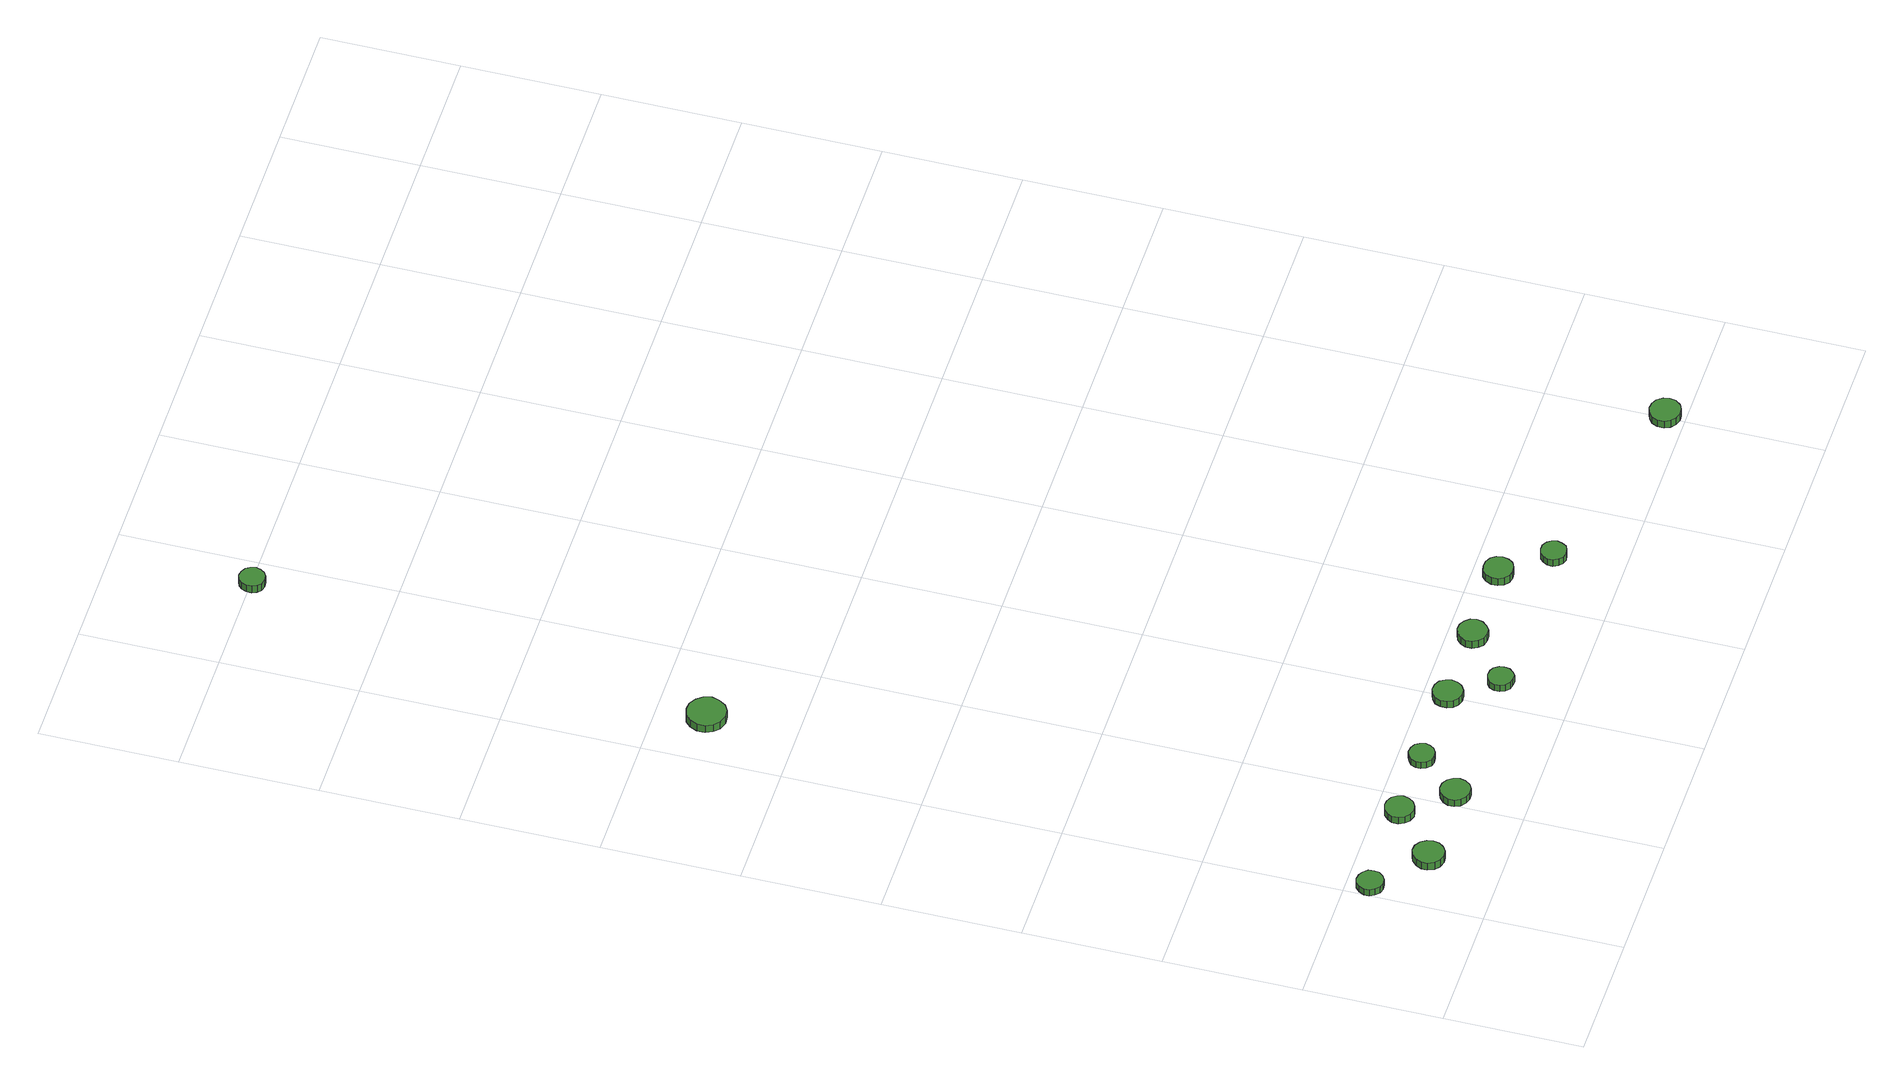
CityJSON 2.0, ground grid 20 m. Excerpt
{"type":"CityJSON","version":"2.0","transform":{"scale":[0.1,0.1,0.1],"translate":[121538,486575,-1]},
"CityObjects":{
"tree1":{"type":"SolitaryVegetationObject","attributes":{"function":"something"},"geometry":[{"type":"MultiSurface","lod":"1","boundaries":[[[0,1,2,3,4,5,6,7,8,9,10,11,12,13,14]],[[15,16,17,18,19,20,21,22,23,24,25,26,27,28,29]],[[0,29,28,1]],[[1,28,27,2]],[[2,27,26,3]],[[3,26,25,4]],[[4,25,24,5]],[[5,24,23,6]],[[6,23,22,7]],[[7,22,21,8]],[[8,21,20,9]],[[9,20,19,10]],[[10,19,18,11]],[[11,18,17,12]],[[12,17,16,13]],[[13,16,15,14]],[[14,15,29,0]]]}]},
"tree2":{"type":"SolitaryVegetationObject","attributes":{"function":"something"},"geometry":[{"type":"MultiSurface","lod":"1","boundaries":[[[30,31,32,33,34,35,36,37,38,39,40,41,42,43,44]],[[45,46,47,48,49,50,51,52,53,54,55,56,57,58,59]],[[30,59,58,31]],[[31,58,57,32]],[[32,57,56,33]],[[33,56,55,34]],[[34,55,54,35]],[[35,54,53,36]],[[36,53,52,37]],[[37,52,51,38]],[[38,51,50,39]],[[39,50,49,40]],[[40,49,48,41]],[[41,48,47,42]],[[42,47,46,43]],[[43,46,45,44]],[[44,45,59,30]]]}]},
"tree3":{"type":"SolitaryVegetationObject","attributes":{"function":"something"},"geometry":[{"type":"MultiSurface","lod":"1","boundaries":[[[60,61,62,63,64,65,66,67,68,69,70,71,72,73,74]],[[75,76,77,78,79,80,81,82,83,84,85,86,87,88,89]],[[60,89,88,61]],[[61,88,87,62]],[[62,87,86,63]],[[63,86,85,64]],[[64,85,84,65]],[[65,84,83,66]],[[66,83,82,67]],[[67,82,81,68]],[[68,81,80,69]],[[69,80,79,70]],[[70,79,78,71]],[[71,78,77,72]],[[72,77,76,73]],[[73,76,75,74]],[[74,75,89,60]]]}]},
"tree4":{"type":"SolitaryVegetationObject","attributes":{"function":"something"},"geometry":[{"type":"MultiSurface","lod":"1","boundaries":[[[90,91,92,93,94,95,96,97,98,99,100,101,102,103,104]],[[105,106,107,108,109,110,111,112,113,114,115,116,117,118,119]],[[90,119,118,91]],[[91,118,117,92]],[[92,117,116,93]],[[93,116,115,94]],[[94,115,114,95]],[[95,114,113,96]],[[96,113,112,97]],[[97,112,111,98]],[[98,111,110,99]],[[99,110,109,100]],[[100,109,108,101]],[[101,108,107,102]],[[102,107,106,103]],[[103,106,105,104]],[[104,105,119,90]]]}]},
"tree5":{"type":"SolitaryVegetationObject","attributes":{"function":"something"},"geometry":[{"type":"MultiSurface","lod":"1","boundaries":[[[120,121,122,123,124,125,126,127,128,129,130,131,132,133,134]],[[135,136,137,138,139,140,141,142,143,144,145,146,147,148,149]],[[120,149,148,121]],[[121,148,147,122]],[[122,147,146,123]],[[123,146,145,124]],[[124,145,144,125]],[[125,144,143,126]],[[126,143,142,127]],[[127,142,141,128]],[[128,141,140,129]],[[129,140,139,130]],[[130,139,138,131]],[[131,138,137,132]],[[132,137,136,133]],[[133,136,135,134]],[[134,135,149,120]]]}]},
"tree6":{"type":"SolitaryVegetationObject","attributes":{"function":"something"},"geometry":[{"type":"MultiSurface","lod":"1","boundaries":[[[150,151,152,153,154,155,156,157,158,159,160,161,162,163,164]],[[165,166,167,168,169,170,171,172,173,174,175,176,177,178,179]],[[150,179,178,151]],[[151,178,177,152]],[[152,177,176,153]],[[153,176,175,154]],[[154,175,174,155]],[[155,174,173,156]],[[156,173,172,157]],[[157,172,171,158]],[[158,171,170,159]],[[159,170,169,160]],[[160,169,168,161]],[[161,168,167,162]],[[162,167,166,163]],[[163,166,165,164]],[[164,165,179,150]]]}]},
"tree7":{"type":"SolitaryVegetationObject","attributes":{"function":"something"},"geometry":[{"type":"MultiSurface","lod":"1","boundaries":[[[180,181,182,183,184,185,186,187,188,189,190,191,192,193,194]],[[195,196,197,198,199,200,201,202,203,204,205,206,207,208,209]],[[180,209,208,181]],[[181,208,207,182]],[[182,207,206,183]],[[183,206,205,184]],[[184,205,204,185]],[[185,204,203,186]],[[186,203,202,187]],[[187,202,201,188]],[[188,201,200,189]],[[189,200,199,190]],[[190,199,198,191]],[[191,198,197,192]],[[192,197,196,193]],[[193,196,195,194]],[[194,195,209,180]]]}]},
"tree8":{"type":"SolitaryVegetationObject","attributes":{"function":"something"},"geometry":[{"type":"MultiSurface","lod":"1","boundaries":[[[210,211,212,213,214,215,216,217,218,219,220,221,222,223,224]],[[225,226,227,228,229,230,231,232,233,234,235,236,237,238,239]],[[210,239,238,211]],[[211,238,237,212]],[[212,237,236,213]],[[213,236,235,214]],[[214,235,234,215]],[[215,234,233,216]],[[216,233,232,217]],[[217,232,231,218]],[[218,231,230,219]],[[219,230,229,220]],[[220,229,228,221]],[[221,228,227,222]],[[222,227,226,223]],[[223,226,225,224]],[[224,225,239,210]]]}]},
"tree9":{"type":"SolitaryVegetationObject","attributes":{"function":"something"},"geometry":[{"type":"MultiSurface","lod":"1","boundaries":[[[240,241,242,243,244,245,246,247,248,249,250,251,252,253,254]],[[255,256,257,258,259,260,261,262,263,264,265,266,267,268,269]],[[240,269,268,241]],[[241,268,267,242]],[[242,267,266,243]],[[243,266,265,244]],[[244,265,264,245]],[[245,264,263,246]],[[246,263,262,247]],[[247,262,261,248]],[[248,261,260,249]],[[249,260,259,250]],[[250,259,258,251]],[[251,258,257,252]],[[252,257,256,253]],[[253,256,255,254]],[[254,255,269,240]]]}]},
"tree10":{"type":"SolitaryVegetationObject","attributes":{"function":"something"},"geometry":[{"type":"MultiSurface","lod":"1","boundaries":[[[270,271,272,273,274,275,276,277,278,279,280,281,282,283,284]],[[285,286,287,288,289,290,291,292,293,294,295,296,297,298,299]],[[270,299,298,271]],[[271,298,297,272]],[[272,297,296,273]],[[273,296,295,274]],[[274,295,294,275]],[[275,294,293,276]],[[276,293,292,277]],[[277,292,291,278]],[[278,291,290,279]],[[279,290,289,280]],[[280,289,288,281]],[[281,288,287,282]],[[282,287,286,283]],[[283,286,285,284]],[[284,285,299,270]]]}]},
"tree11":{"type":"SolitaryVegetationObject","attributes":{"function":"something"},"geometry":[{"type":"MultiSurface","lod":"1","boundaries":[[[300,301,302,303,304,305,306,307,308,309,310,311,312,313,314]],[[315,316,317,318,319,320,321,322,323,324,325,326,327,328,329]],[[300,329,328,301]],[[301,328,327,302]],[[302,327,326,303]],[[303,326,325,304]],[[304,325,324,305]],[[305,324,323,306]],[[306,323,322,307]],[[307,322,321,308]],[[308,321,320,309]],[[309,320,319,310]],[[310,319,318,311]],[[311,318,317,312]],[[312,317,316,313]],[[313,316,315,314]],[[314,315,329,300]]]}]},
"tree12":{"type":"SolitaryVegetationObject","attributes":{"function":"something"},"geometry":[{"type":"MultiSurface","lod":"1","boundaries":[[[330,331,332,333,334,335,336,337,338,339,340,341,342,343,344]],[[345,346,347,348,349,350,351,352,353,354,355,356,357,358,359]],[[330,359,358,331]],[[331,358,357,332]],[[332,357,356,333]],[[333,356,355,334]],[[334,355,354,335]],[[335,354,353,336]],[[336,353,352,337]],[[337,352,351,338]],[[338,351,350,339]],[[339,350,349,340]],[[340,349,348,341]],[[341,348,347,342]],[[342,347,346,343]],[[343,346,345,344]],[[344,345,359,330]]]}]},
"tree13":{"type":"SolitaryVegetationObject","attributes":{"function":"something"},"geometry":[{"type":"MultiSurface","lod":"1","boundaries":[[[360,361,362,363,364,365,366,367,368,369,370,371,372,373,374]],[[375,376,377,378,379,380,381,382,383,384,385,386,387,388,389]],[[360,389,388,361]],[[361,388,387,362]],[[362,387,386,363]],[[363,386,385,364]],[[364,385,384,365]],[[365,384,383,366]],[[366,383,382,367]],[[367,382,381,368]],[[368,381,380,369]],[[369,380,379,370]],[[370,379,378,371]],[[371,378,377,372]],[[372,377,376,373]],[[373,376,375,374]],[[374,375,389,360]]]}]}
},
"vertices":[
[39,167,19],[38,175,19],[33,181,19],[26,185,19],[18,186,19],[11,184,19],[5,178,19],[1,171,19],[1,163,19],[5,156,19],[11,150,19],[18,148,19],[26,149,19],[33,153,19],[38,159,19],[38,159,8],[33,153,8],[26,149,8],[18,148,8],[11,150,8],[5,156,8],[1,163,8],[1,171,8],[5,178,8],[11,184,8],[18,186,8],[26,185,8],[33,181,8],[38,175,8],[39,167,8],
[114,104,22],[112,113,22],[107,121,22],[99,126,22],[90,127,22],[81,124,22],[74,117,22],[70,109,22],[70,100,22],[74,91,22],[81,85,22],[90,82,22],[99,83,22],[107,88,22],[112,95,22],[112,95,9],[107,88,9],[99,83,9],[90,82,9],[81,85,9],[74,91,9],[70,100,9],[70,109,9],[74,117,9],[81,124,9],[90,127,9],[99,126,9],[107,121,9],[112,113,9],[114,104,9],
[187,167,21],[185,176,21],[180,183,21],[172,187,21],[164,188,21],[155,185,21],[149,179,21],[145,172,21],[145,163,21],[149,155,21],[155,149,21],[164,146,21],[172,147,21],[180,152,21],[185,159,21],[185,159,9],[180,152,9],[172,147,9],[164,146,9],[155,149,9],[149,155,9],[145,163,9],[145,172,9],[149,179,9],[155,185,9],[164,188,9],[172,187,9],[180,183,9],[185,176,9],[187,167,9],
[239,102,23],[237,111,23],[232,118,23],[224,123,23],[215,124,23],[207,121,23],[200,115,23],[196,107,23],[196,98,23],[200,90,23],[207,84,23],[215,81,23],[224,82,23],[232,86,23],[237,94,23],[237,94,11],[232,86,11],[224,82,11],[215,81,11],[207,84,11],[200,90,11],[196,98,11],[196,107,11],[200,115,11],[207,121,11],[215,124,11],[224,123,11],[232,118,11],[237,111,11],[239,102,11],
[293,166,21],[291,174,21],[287,180,21],[280,184,21],[272,185,21],[265,182,21],[259,177,21],[256,170,21],[256,163,21],[259,156,21],[265,150,21],[272,148,21],[280,149,21],[287,153,21],[291,159,21],[291,159,9],[287,153,9],[280,149,9],[272,148,9],[265,150,9],[259,156,9],[256,163,9],[256,170,9],[259,177,9],[265,182,9],[272,185,9],[280,184,9],[287,180,9],[291,174,9],[293,166,9],
[109,1129,22],[106,1141,22],[99,1150,22],[89,1156,22],[78,1157,22],[66,1154,22],[58,1146,22],[53,1135,22],[53,1123,22],[58,1113,22],[66,1105,22],[78,1101,22],[89,1102,22],[99,1108,22],[106,1118,22],[106,1118,9],[99,1108,9],[89,1102,9],[78,1101,9],[66,1105,9],[58,1113,9],[53,1123,9],[53,1135,9],[58,1146,9],[66,1154,9],[78,1157,9],[89,1156,9],[99,1150,9],[106,1141,9],[109,1129,9],
[421,166,21],[419,174,21],[414,182,21],[406,186,21],[397,187,21],[389,184,21],[382,178,21],[379,170,21],[379,161,21],[382,153,21],[389,147,21],[397,144,21],[406,145,21],[414,150,21],[419,157,21],[419,157,9],[414,150,9],[406,145,9],[397,144,9],[389,147,9],[382,153,9],[379,161,9],[379,170,9],[382,178,9],[389,184,9],[397,187,9],[406,186,9],[414,182,9],[419,174,9],[421,166,9],
[462,103,24],[461,110,24],[456,117,24],[450,120,24],[442,121,24],[435,119,24],[429,114,24],[426,107,24],[426,99,24],[429,92,24],[435,87,24],[442,85,24],[450,85,24],[456,89,24],[461,95,24],[461,95,12],[456,89,12],[450,85,12],[442,85,12],[435,87,12],[429,92,12],[426,99,12],[426,107,12],[429,114,12],[435,119,12],[442,121,12],[450,120,12],[456,117,12],[461,110,12],[462,103,12],
[542,165,22],[540,174,22],[534,181,22],[527,185,22],[518,186,22],[509,183,22],[503,177,22],[499,169,22],[499,160,22],[503,152,22],[509,146,22],[518,143,22],[527,144,22],[534,149,22],[540,156,22],[540,156,9],[534,149,9],[527,144,9],[518,143,9],[509,146,9],[503,152,9],[499,160,9],[499,169,9],[503,177,9],[509,183,9],[518,186,9],[527,185,9],[534,181,9],[540,174,9],[542,165,9],
[667,164,23],[665,173,23],[660,180,23],[652,184,23],[643,185,23],[635,183,23],[628,177,23],[624,168,23],[624,159,23],[628,151,23],[635,145,23],[643,143,23],[652,144,23],[660,148,23],[665,155,23],[665,155,10],[660,148,10],[652,144,10],[643,143,10],[635,145,10],[628,151,10],[624,159,10],[624,168,10],[628,177,10],[635,183,10],[643,185,10],[652,184,10],[660,180,10],[665,173,10],[667,164,10],
[175,1797,25],[173,1805,25],[169,1811,25],[162,1815,25],[155,1816,25],[147,1813,25],[142,1808,25],[139,1801,25],[139,1793,25],[142,1786,25],[147,1781,25],[155,1779,25],[162,1780,25],[169,1784,25],[173,1790,25],[173,1790,12],[169,1784,12],[162,1780,12],[155,1779,12],[147,1781,12],[142,1786,12],[139,1793,12],[139,1801,12],[142,1808,12],[147,1813,12],[155,1816,12],[162,1815,12],[169,1811,12],[173,1805,12],[175,1797,12],
[716,100,24],[714,108,24],[710,114,24],[703,118,24],[695,118,24],[688,116,24],[683,111,24],[679,104,24],[679,96,24],[683,89,24],[688,84,24],[695,82,24],[703,83,24],[710,86,24],[714,93,24],[714,93,12],[710,86,12],[703,83,12],[695,82,12],[688,84,12],[683,89,12],[679,96,12],[679,104,12],[683,111,12],[688,116,12],[695,118,12],[703,118,12],[710,114,12],[714,108,12],[716,100,12],
[1022,28,26],[1020,37,26],[1014,45,26],[1006,49,26],[997,50,26],[988,47,26],[981,41,26],[977,33,26],[977,23,26],[981,15,26],[988,9,26],[997,6,26],[1006,7,26],[1014,11,26],[1020,19,26],[1020,19,13],[1014,11,13],[1006,7,13],[997,6,13],[988,9,13],[981,15,13],[977,23,13],[977,33,13],[981,41,13],[988,47,13],[997,50,13],[1006,49,13],[1014,45,13],[1020,37,13],[1022,28,13]
]}
